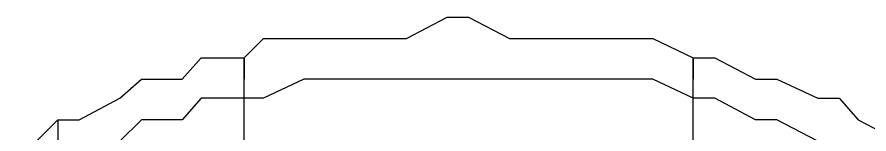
# Model space of a CAD drawing. Header units: millimetres. Extents: x 0 to 2112, y 8 to 1252.
# Drawn here: x 928.42 to 939.38, y 573.73 to 575.23 of the extents above; entities that cross this region are included whole.
import ezdxf

# ---------------------------------------------------------------- set-up
doc = ezdxf.new("R2010")
doc.units = ezdxf.units.MM
doc.layers.get('0').update_dxf_attribs({"linetype": 'CONTINUOUS'})

msp = doc.modelspace()

# ---------------------------------------------------------------- linework, layer by layer
at = {"color": 9}
for p, q in [((933.432, 574.957), (933.954, 575.232)), ((933.432, 574.957), (933.954, 575.232)), ((933.954, 575.232), (934.23, 575.232)), ((933.954, 575.232), (934.23, 575.232)), ((934.23, 575.232), (934.755, 574.957)), ((934.23, 575.232), (934.755, 574.957)), ((931.34, 574.707), (931.587, 574.957)), ((931.34, 574.707), (931.587, 574.957)), ((931.587, 574.957), (932.109, 574.957)), ((931.587, 574.957), (932.109, 574.957)), ((932.109, 574.957), (932.66, 574.957)), ((932.109, 574.957), (932.66, 574.957)), ((932.66, 574.957), (932.907, 574.957)), ((932.66, 574.957), (932.907, 574.957)), ((932.907, 574.957), (933.432, 574.957)), ((932.907, 574.957), (933.432, 574.957)), ((934.755, 574.957), (935.277, 574.957)), ((934.755, 574.957), (935.277, 574.957)), ((935.277, 574.957), (935.831, 574.957)), ((935.277, 574.957), (935.831, 574.957)), ((935.831, 574.957), (936.078, 574.957)), ((935.831, 574.957), (936.078, 574.957)), ((936.078, 574.957), (936.6, 574.957)), ((936.078, 574.957), (936.6, 574.957)), ((936.6, 574.957), (937.122, 574.707)), ((936.6, 574.957), (937.122, 574.707)), ((930.54, 574.432), (930.787, 574.707)), ((930.54, 574.432), (930.787, 574.707)), ((930.787, 574.707), (931.34, 574.707)), ((930.787, 574.707), (931.34, 574.707)), ((931.34, 570.216), (931.34, 574.707)), ((931.34, 574.707), (931.34, 574.432)), ((937.122, 570.216), (937.122, 574.707)), ((937.122, 574.707), (937.122, 574.432)), ((937.122, 574.707), (937.401, 574.707)), ((937.122, 574.707), (937.401, 574.707)), ((937.401, 574.707), (937.923, 574.432)), ((937.401, 574.707), (937.923, 574.432)), ((929.739, 574.185), (930.017, 574.432)), ((929.739, 574.185), (930.017, 574.432)), ((930.017, 574.432), (930.54, 574.432)), ((930.017, 574.432), (930.54, 574.432)), ((932.109, 574.432), (931.587, 574.185)), ((932.66, 574.432), (932.109, 574.432)), ((932.907, 574.432), (932.66, 574.432)), ((933.432, 574.432), (932.907, 574.432)), ((933.954, 574.432), (933.432, 574.432)), ((934.23, 574.432), (933.954, 574.432)), ((934.755, 574.432), (934.23, 574.432)), ((935.277, 574.432), (934.755, 574.432)), ((935.831, 574.432), (935.277, 574.432)), ((936.078, 574.432), (935.831, 574.432)), ((936.6, 574.432), (936.078, 574.432)), ((937.122, 574.185), (936.6, 574.432)), ((937.923, 574.432), (938.198, 574.432)), ((937.923, 574.432), (938.198, 574.432)), ((938.198, 574.432), (938.724, 574.185)), ((938.198, 574.432), (938.724, 574.185)), ((929.217, 573.909), (929.739, 574.185)), ((929.217, 573.909), (929.739, 574.185)), ((930.787, 574.185), (930.54, 573.909)), ((931.34, 574.185), (930.787, 574.185)), ((931.587, 574.185), (931.34, 574.185)), ((937.401, 574.185), (937.122, 574.185)), ((937.923, 573.909), (937.401, 574.185)), ((938.724, 574.185), (938.999, 574.185)), ((938.724, 574.185), (938.999, 574.185)), ((938.999, 574.185), (939.246, 573.909)), ((938.999, 574.185), (939.246, 573.909)), ((928.416, 573.384), (928.941, 573.909)), ((928.416, 573.384), (928.941, 573.909)), ((928.941, 573.909), (928.941, 569.419)), ((928.941, 573.909), (929.217, 573.909)), ((928.941, 573.909), (928.941, 569.419)), ((928.941, 573.909), (929.217, 573.909)), ((930.017, 573.909), (929.739, 573.634)), ((930.54, 573.909), (930.017, 573.909)), ((938.198, 573.909), (937.923, 573.909)), ((938.724, 573.634), (938.198, 573.909)), ((939.246, 573.909), (939.768, 573.634)), ((939.246, 573.909), (939.768, 573.634))]:
    msp.add_line(p, q, dxfattribs=at)

doc.saveas('drawing.dxf')
